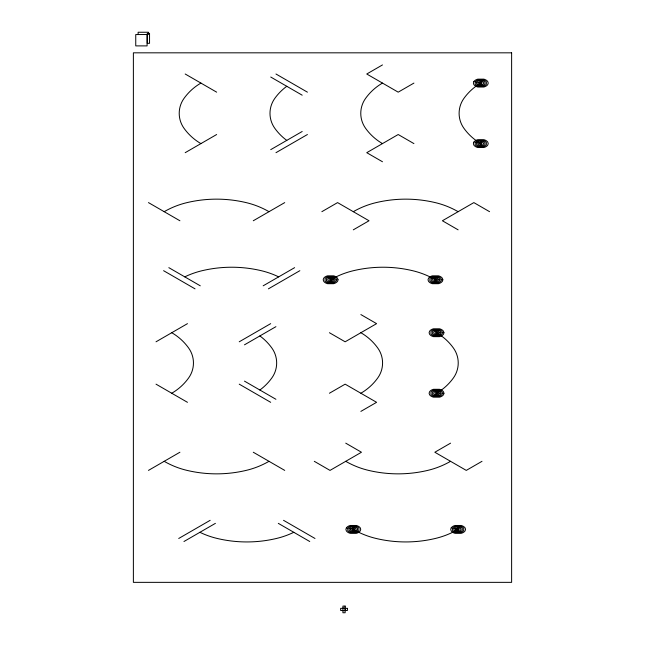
<?xml version="1.0" encoding="UTF-8"?>
<svg xmlns="http://www.w3.org/2000/svg" width="645" height="645" viewBox="0 0 645 645"><rect width="100%" height="100%" fill="white"/><g stroke="black" fill="none" stroke-linecap="round" stroke-linejoin="round"><path stroke-width="0.97" d="M185.196 152.68L216.647 134.523M382.477 64.927L366.755 74.006L398.199 92.162L413.921 83.084M270.731 149.648L302.183 131.499M275.971 152.68L307.423 134.523M253.283 220.759L284.727 202.603M321.855 211.681L337.577 202.603L369.029 220.759L353.299 229.838M156.026 341.794L187.469 323.645M263.168 285.816L294.612 267.659M268.409 288.847L299.852 270.69M239.239 341.794L270.682 323.645M244.479 344.825L275.923 326.668M148.463 470.399L179.907 452.242M329.418 393.24L345.148 384.162L376.591 402.319L360.869 411.389M178.721 538.478L210.165 520.322M183.962 541.51L215.406 523.353M450.557 443.163L434.835 452.242L466.279 470.399L482 461.32M342.922 608.211L345.148 608.211M342.922 610.622L345.148 610.622M413.921 143.601L398.199 134.523L366.755 152.68L382.477 161.758M275.971 74.006L307.423 92.162M270.731 77.029L302.183 95.186M489.571 211.681L473.849 202.603L442.397 220.759L458.119 229.838M185.196 74.006L216.647 92.162M360.869 314.567L376.591 323.645L345.148 341.794L329.418 332.715M148.463 202.603L179.907 220.759M168.829 267.659L200.273 285.816M163.588 270.69L195.032 288.847M244.479 381.131L275.923 399.287M345.736 443.163L361.458 452.242L330.014 470.399L314.292 461.32M239.239 384.162L270.682 402.319M156.026 384.162L187.469 402.319M253.283 452.242L284.727 470.399M283.542 520.322L314.986 538.478M278.301 523.353L309.745 541.51M345.188 608.348L345.188 610.484M147.1 34.548L147.1 45.892L135.748 45.892L135.748 34.548L148.415 34.516L148.415 32.25L138.127 32.25L138.127 34.516M353.299 529.4A84.697 84.697 0 0 0 375.954 538.43A127.952 127.952 0 0 0 435.472 538.43A84.697 84.697 0 0 0 458.119 529.4M345.736 461.32A84.697 84.697 0 0 0 368.384 470.342A127.952 127.952 0 0 0 427.909 470.342A84.697 84.697 0 0 0 450.557 461.32M199.91 532.302A84.697 84.697 0 0 0 217.091 538.43A127.952 127.952 0 0 0 276.616 538.43A84.697 84.697 0 0 0 293.798 532.302M164.185 461.32A84.697 84.697 0 0 0 186.832 470.342A127.952 127.952 0 0 0 246.358 470.342A84.697 84.697 0 0 0 269.005 461.32M436.512 393.24A54.083 54.083 0 0 0 453.419 377.93A25.647 25.647 0 0 0 453.419 348.026A54.083 54.083 0 0 0 436.512 332.715M360.869 393.24A54.083 54.083 0 0 0 377.768 377.93A25.647 25.647 0 0 0 377.768 348.026A54.083 54.083 0 0 0 360.869 332.715M259.879 390.023A54.083 54.083 0 0 0 271.859 377.93A25.647 25.647 0 0 0 271.859 348.026A54.083 54.083 0 0 0 259.879 335.932M171.747 393.24A54.083 54.083 0 0 0 188.646 377.93A25.647 25.647 0 0 0 188.646 348.026A54.083 54.083 0 0 0 171.747 332.715M435.431 279.769A84.697 84.697 0 0 0 412.776 270.739A127.952 127.952 0 0 0 353.258 270.739A84.697 84.697 0 0 0 330.611 279.769M353.299 211.681A84.697 84.697 0 0 1 375.954 202.659A127.952 127.952 0 0 1 435.472 202.659A84.697 84.697 0 0 1 458.119 211.681M184.776 276.866A84.697 84.697 0 0 1 201.966 270.739A127.952 127.952 0 0 1 261.483 270.739A84.697 84.697 0 0 1 278.664 276.866M164.185 211.681A84.697 84.697 0 0 1 186.832 202.659A127.952 127.952 0 0 1 246.358 202.659A84.697 84.697 0 0 1 269.005 211.681M480.815 83.084A54.083 54.083 0 0 0 463.916 98.395A25.647 25.647 0 0 0 463.916 128.291A54.083 54.083 0 0 0 480.815 143.601M382.477 83.084A54.083 54.083 0 0 0 365.578 98.395A25.647 25.647 0 0 0 365.578 128.291A54.083 54.083 0 0 0 382.477 143.601M286.775 86.293A54.083 54.083 0 0 0 274.794 98.395A25.647 25.647 0 0 0 274.794 128.291A54.083 54.083 0 0 0 286.775 140.392M200.917 83.084A54.083 54.083 0 0 0 184.019 98.395A25.647 25.647 0 0 0 184.019 128.291A54.083 54.083 0 0 0 200.917 143.601M332.086 279.769C328.829 282.824 328.821 276.713 332.086 279.769M333.57 279.769L332.707 280.978L330.611 281.478L328.515 280.978L327.644 279.769L328.515 278.551L330.611 278.051L332.707 278.551L333.57 279.769M335.053 279.769L334.828 280.607A3.443 3.443 0 0 1 333.755 281.583A5.079 5.079 0 0 1 332.393 282.123L328.821 282.123A5.079 5.079 0 0 1 327.467 281.583A3.241 3.241 0 0 1 326.451 280.664L326.451 278.866A3.241 3.241 0 0 1 327.467 277.947A5.079 5.079 0 0 1 328.821 277.406L332.393 277.406A5.079 5.079 0 0 1 333.755 277.947A3.241 3.241 0 0 1 334.763 278.866L335.053 279.769M336.537 279.769L336.239 280.889A4.596 4.596 0 0 1 334.803 282.188A6.773 6.773 0 0 1 332.989 282.905L328.224 282.905A6.773 6.773 0 0 1 326.418 282.188A4.33 4.33 0 0 1 325.064 280.962L325.064 278.567A4.33 4.33 0 0 1 326.418 277.342A6.773 6.773 0 0 1 328.224 276.624L332.989 276.624A6.773 6.773 0 0 1 334.803 277.342A4.33 4.33 0 0 1 336.15 278.567L336.537 279.769M338.02 279.769L337.641 281.164A5.74 5.74 0 0 1 335.851 282.792A8.474 8.474 0 0 1 333.586 283.695L327.636 283.695A8.474 8.474 0 0 1 325.37 282.792A5.41 5.41 0 0 1 323.677 281.26L323.193 279.769L323.677 278.269A5.41 5.41 0 0 1 325.37 276.737A8.474 8.474 0 0 1 327.636 275.834L333.586 275.834A8.474 8.474 0 0 1 335.851 276.737A5.41 5.41 0 0 1 337.537 278.269L338.02 279.769M436.915 279.769C433.65 282.824 433.642 276.713 436.915 279.769M438.39 279.769L437.528 280.978L435.431 281.478L433.335 280.978L432.464 279.769L433.335 278.551L435.431 278.051L437.528 278.551L438.39 279.769M439.874 279.769L439.648 280.607A3.443 3.443 0 0 1 438.576 281.583A5.079 5.079 0 0 1 437.213 282.123L433.642 282.123A5.079 5.079 0 0 1 432.287 281.583A3.241 3.241 0 0 1 431.271 280.664L431.271 278.866A3.241 3.241 0 0 1 432.287 277.947A5.079 5.079 0 0 1 433.642 277.406L437.213 277.406A5.079 5.079 0 0 1 438.576 277.947A3.241 3.241 0 0 1 439.584 278.866L439.874 279.769M441.357 279.769L441.059 280.889A4.596 4.596 0 0 1 439.624 282.188A6.773 6.773 0 0 1 437.81 282.905L433.045 282.905A6.773 6.773 0 0 1 431.239 282.188A4.33 4.33 0 0 1 429.884 280.962L429.884 278.567A4.33 4.33 0 0 1 431.239 277.342A6.773 6.773 0 0 1 433.045 276.624L437.81 276.624A6.773 6.773 0 0 1 439.624 277.342A4.33 4.33 0 0 1 440.97 278.567L441.357 279.769M442.841 279.769L442.462 281.164A5.74 5.74 0 0 1 440.672 282.792A8.474 8.474 0 0 1 438.406 283.695L432.456 283.695A8.474 8.474 0 0 1 430.191 282.792A5.41 5.41 0 0 1 428.498 281.26L428.014 279.769L428.498 278.269A5.41 5.41 0 0 1 430.191 276.737A8.474 8.474 0 0 1 432.456 275.834L438.406 275.834A8.474 8.474 0 0 1 440.672 276.737A5.41 5.41 0 0 1 442.357 278.269L442.841 279.769M437.995 332.715C434.738 335.779 434.73 329.668 437.995 332.715M439.479 332.715L438.608 333.933L436.512 334.433L434.416 333.933L433.553 332.715L434.416 331.506L436.512 331.006L438.608 331.506L439.479 332.715M440.962 332.715L440.737 333.562A3.443 3.443 0 0 1 439.656 334.537A5.079 5.079 0 0 1 438.302 335.078L434.73 335.078A5.079 5.079 0 0 1 433.367 334.537A3.241 3.241 0 0 1 432.36 333.618L432.36 331.82A3.241 3.241 0 0 1 433.367 330.901A5.079 5.079 0 0 1 434.73 330.361L438.302 330.361A5.079 5.079 0 0 1 439.656 330.901A3.241 3.241 0 0 1 440.672 331.82L440.962 332.715M442.446 332.715L442.139 333.836A4.596 4.596 0 0 1 440.704 335.142A6.773 6.773 0 0 1 438.898 335.86L434.133 335.86A6.773 6.773 0 0 1 432.319 335.142A4.33 4.33 0 0 1 430.973 333.917L430.973 331.522A4.33 4.33 0 0 1 432.319 330.296A6.773 6.773 0 0 1 434.133 329.579L438.898 329.579A6.773 6.773 0 0 1 440.704 330.296A4.33 4.33 0 0 1 442.059 331.522L442.446 332.715M443.929 332.715L443.55 334.118A5.74 5.74 0 0 1 441.752 335.747A8.474 8.474 0 0 1 439.487 336.65L433.537 336.65A8.474 8.474 0 0 1 431.271 335.747A5.41 5.41 0 0 1 429.586 334.215L429.102 332.715L429.586 331.224A5.41 5.41 0 0 1 431.271 329.692A8.474 8.474 0 0 1 433.537 328.789L439.487 328.789A8.474 8.474 0 0 1 441.752 329.692A5.41 5.41 0 0 1 443.446 331.224L443.929 332.715M437.995 393.24C434.738 396.296 434.73 390.185 437.995 393.24M439.479 393.24L438.608 394.45L436.512 394.95L434.416 394.45L433.553 393.24L434.416 392.023L436.512 391.523L438.608 392.023L439.479 393.24M440.962 393.24L440.737 394.079A3.443 3.443 0 0 1 439.656 395.054A5.079 5.079 0 0 1 438.302 395.595L434.73 395.595A5.079 5.079 0 0 1 433.367 395.054A3.241 3.241 0 0 1 432.36 394.135L432.36 392.337A3.241 3.241 0 0 1 433.367 391.418A5.079 5.079 0 0 1 434.73 390.878L438.302 390.878A5.079 5.079 0 0 1 439.656 391.418A3.241 3.241 0 0 1 440.672 392.337L440.962 393.24M442.446 393.24L442.139 394.361A4.596 4.596 0 0 1 440.704 395.659A6.773 6.773 0 0 1 438.898 396.377L434.133 396.377A6.773 6.773 0 0 1 432.319 395.659A4.33 4.33 0 0 1 430.973 394.434L430.973 392.039A4.33 4.33 0 0 1 432.319 390.814A6.773 6.773 0 0 1 434.133 390.096L438.898 390.096A6.773 6.773 0 0 1 440.704 390.814A4.33 4.33 0 0 1 442.059 392.039L442.446 393.24M443.929 393.24L443.55 394.635A5.74 5.74 0 0 1 441.752 396.264A8.474 8.474 0 0 1 439.487 397.167L433.537 397.167A8.474 8.474 0 0 1 431.271 396.264A5.41 5.41 0 0 1 429.586 394.732L429.102 393.24L429.586 391.741A5.41 5.41 0 0 1 431.271 390.209A8.474 8.474 0 0 1 433.537 389.306L439.487 389.306A8.474 8.474 0 0 1 441.752 390.209A5.41 5.41 0 0 1 443.446 391.741L443.929 393.24M473.89 81.584L473.406 83.084L473.785 84.479A5.74 5.74 0 0 0 475.575 86.108A8.474 8.474 0 0 0 477.84 87.011L483.79 87.011A8.474 8.474 0 0 0 486.056 86.108A5.41 5.41 0 0 0 487.749 84.576L488.233 83.084L487.749 81.584A5.41 5.41 0 0 0 486.056 80.053A8.474 8.474 0 0 0 483.79 79.15L477.84 79.15A8.474 8.474 0 0 0 475.575 80.053A5.41 5.41 0 0 0 473.89 81.584M475.276 81.883L475.188 84.205A4.596 4.596 0 0 0 476.623 85.503A6.773 6.773 0 0 0 478.437 86.22L483.202 86.22A6.773 6.773 0 0 0 485.008 85.503A4.33 4.33 0 0 0 486.362 84.277L486.362 81.883A4.33 4.33 0 0 0 485.008 80.657A6.773 6.773 0 0 0 483.202 79.94L478.437 79.94A6.773 6.773 0 0 0 476.623 80.657A4.33 4.33 0 0 0 475.276 81.883M476.655 82.181L476.599 83.923A3.443 3.443 0 0 0 477.671 84.898A5.079 5.079 0 0 0 479.033 85.438L482.605 85.438A5.079 5.079 0 0 0 483.96 84.898A3.241 3.241 0 0 0 484.976 83.979L484.976 82.181A3.241 3.241 0 0 0 483.96 81.262A5.079 5.079 0 0 0 482.605 80.722L479.033 80.722A5.079 5.079 0 0 0 477.671 81.262A3.241 3.241 0 0 0 476.655 82.181M478.042 82.479L478.001 83.64L478.719 84.293L480.815 84.793L482.912 84.293L483.782 83.084L482.912 81.875L480.815 81.367L478.042 82.479M479.428 82.786C481.122 86.333 483.871 80.48 479.428 82.786M346.373 527.908L345.889 529.4L346.373 530.899A5.41 5.41 0 0 0 348.058 532.431A8.474 8.474 0 0 0 350.324 533.334L356.282 533.334A8.474 8.474 0 0 0 358.539 532.431A5.41 5.41 0 0 0 360.233 530.899L360.716 529.4L360.337 528.005A5.74 5.74 0 0 0 358.539 526.376A8.474 8.474 0 0 0 356.282 525.473L350.324 525.473A8.474 8.474 0 0 0 348.058 526.376A5.41 5.41 0 0 0 346.373 527.908M347.76 528.207L347.76 530.601A4.33 4.33 0 0 0 349.106 531.827A6.773 6.773 0 0 0 350.92 532.544L355.685 532.544A6.773 6.773 0 0 0 357.491 531.827A4.33 4.33 0 0 0 358.846 530.601L358.934 528.279A4.596 4.596 0 0 0 357.491 526.981A6.773 6.773 0 0 0 355.685 526.264L350.92 526.264A6.773 6.773 0 0 0 349.106 526.981A4.33 4.33 0 0 0 347.76 528.207M349.147 528.505L349.147 530.303A3.241 3.241 0 0 0 350.154 531.222A5.079 5.079 0 0 0 351.517 531.762L355.089 531.762A5.079 5.079 0 0 0 356.443 531.222A3.241 3.241 0 0 0 357.459 530.303L357.524 528.561A3.443 3.443 0 0 0 356.443 527.586A5.079 5.079 0 0 0 355.089 527.046L351.517 527.046A5.079 5.079 0 0 0 350.154 527.586A3.241 3.241 0 0 0 349.147 528.505M473.89 142.102L473.406 143.601L473.785 144.996A5.74 5.74 0 0 0 475.575 146.625A8.474 8.474 0 0 0 477.84 147.528L483.79 147.528A8.474 8.474 0 0 0 486.056 146.625A5.41 5.41 0 0 0 487.749 145.093L488.233 143.601L487.749 142.102A5.41 5.41 0 0 0 486.056 140.57A8.474 8.474 0 0 0 483.79 139.675L477.84 139.675A8.474 8.474 0 0 0 475.575 140.57A5.41 5.41 0 0 0 473.89 142.102M350.533 528.803L350.533 530.005L351.203 530.617L353.299 531.117L355.395 530.617L356.266 529.4L355.395 528.191L353.299 527.691L350.533 528.803M475.276 142.4L475.188 144.722A4.596 4.596 0 0 0 476.623 146.02A6.773 6.773 0 0 0 478.437 146.746L483.202 146.746A6.773 6.773 0 0 0 485.008 146.02A4.33 4.33 0 0 0 486.362 144.794L486.362 142.4A4.33 4.33 0 0 0 485.008 141.182A6.773 6.773 0 0 0 483.202 140.457L478.437 140.457A6.773 6.773 0 0 0 476.623 141.182A4.33 4.33 0 0 0 475.276 142.4M351.912 529.102C353.613 532.649 356.354 526.804 351.912 529.102M476.655 142.706L476.599 144.44A3.443 3.443 0 0 0 477.671 145.415A5.079 5.079 0 0 0 479.033 145.955L482.605 145.955A5.079 5.079 0 0 0 483.96 145.415A3.241 3.241 0 0 0 484.976 144.496L484.976 142.706A3.241 3.241 0 0 0 483.96 141.787A5.079 5.079 0 0 0 482.605 141.239L479.033 141.239A5.079 5.079 0 0 0 477.671 141.787A3.241 3.241 0 0 0 476.655 142.706M478.042 143.005L478.001 144.158L478.719 144.811L480.815 145.31L482.912 144.811L483.782 143.601L482.912 142.392L480.815 141.884L478.042 143.005M479.428 143.303C481.122 146.85 483.871 140.997 479.428 143.303M451.194 527.908L450.71 529.4L451.194 530.899A5.41 5.41 0 0 0 452.879 532.431A8.474 8.474 0 0 0 455.144 533.334L461.102 533.334A8.474 8.474 0 0 0 463.36 532.431A5.41 5.41 0 0 0 465.053 530.899L465.537 529.4L465.158 528.005A5.74 5.74 0 0 0 463.36 526.376A8.474 8.474 0 0 0 461.102 525.473L455.144 525.473A8.474 8.474 0 0 0 452.879 526.376A5.41 5.41 0 0 0 451.194 527.908M452.58 528.207L452.58 530.601A4.33 4.33 0 0 0 453.927 531.827A6.773 6.773 0 0 0 455.741 532.544L460.506 532.544A6.773 6.773 0 0 0 462.312 531.827A4.33 4.33 0 0 0 463.666 530.601L463.755 528.279A4.596 4.596 0 0 0 462.312 526.981A6.773 6.773 0 0 0 460.506 526.264L455.741 526.264A6.773 6.773 0 0 0 453.927 526.981A4.33 4.33 0 0 0 452.58 528.207M453.967 528.505L453.967 530.303A3.241 3.241 0 0 0 454.975 531.222A5.079 5.079 0 0 0 456.338 531.762L459.909 531.762A5.079 5.079 0 0 0 461.264 531.222A3.241 3.241 0 0 0 462.28 530.303L462.344 528.561A3.443 3.443 0 0 0 461.264 527.586A5.079 5.079 0 0 0 459.909 527.046L456.338 527.046A5.079 5.079 0 0 0 454.975 527.586A3.241 3.241 0 0 0 453.967 528.505M455.354 528.803L455.354 530.005L456.023 530.617L458.119 531.117L460.216 530.617L461.086 529.4L460.216 528.191L458.119 527.691L455.354 528.803M456.741 529.102C458.434 532.649 461.175 526.804 456.741 529.102M149.543 33.387L147.278 33.387L147.278 43.32L149.543 43.32L149.543 33.387M511.622 52.825L133.378 52.825L133.378 582.354L511.622 582.354L511.622 52.825M345.148 606.082L342.922 606.082L342.922 612.75L345.148 612.75L345.148 606.082M347.421 608.348L340.649 608.348L340.649 610.484L347.421 610.484L347.421 608.348"/></g></svg>
